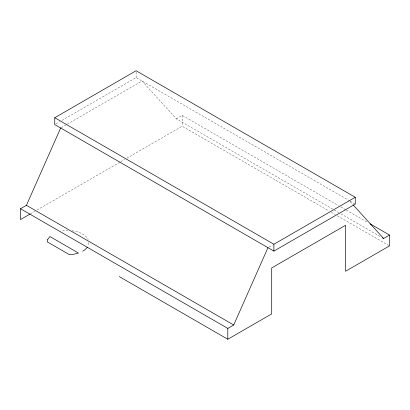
<?xml version="1.0" encoding="UTF-8"?>
<svg xmlns="http://www.w3.org/2000/svg" width="410" height="410" viewBox="0 0 410 410"><rect width="100%" height="100%" fill="white"/><g stroke="black" fill="none" stroke-linecap="round" stroke-linejoin="round"><path stroke-width="0.31" stroke-dasharray="2.05 1.54" d="M55.847 123.933L59.722 121.693M61.936 120.417L136.115 77.587L349.34 200.69M61.213 127.669L66.753 124.476M67.307 124.153L142.039 81.006L176.279 118.787L333.694 209.674M176.279 118.787L182.199 115.369L338.506 205.61M30.468 213.815L34.896 211.258M37.115 209.976L120.176 162.022M120.73 161.699L124.609 159.464M126.823 158.183L182.199 126.213L329.081 211.012M269.068 247.035L272.389 245.118M349.879 201.002L355.26 204.108M340.725 206.891L345.712 209.771M346.265 210.094L367.329 222.251M334.247 209.992L338.68 212.554M340.9 213.83L380.249 236.555M331.3 212.293L335.18 214.532M337.399 215.814L388.946 245.575M350.196 201.633L352.764 204.467M182.199 115.369L182.199 126.213M136.115 71.991L136.115 77.587M88.867 242.633A20.941 12.09 0 0 1 88.155 245.759M62.51 230.953A20.941 12.09 0 0 1 67.927 230.543M72.17 230.794A20.941 12.09 0 0 1 88.155 239.501"/><path stroke-width="0.61" d="M29.915 214.133L20.5 219.57L20.5 208.726L26.424 205.308L60.659 127.992M20.5 208.726L227.801 328.41L233.72 324.992L267.961 247.676M54.74 117.731L136.115 70.751L355.26 197.272L355.26 204.108L273.885 251.094L54.74 124.568L54.74 117.731L273.885 244.252L355.26 197.272M382.468 237.831L383.575 238.471L389.5 235.053L389.5 245.897L345.584 271.251L345.584 225.28L271.712 267.93L271.712 313.896L227.801 339.249L119.269 276.591M370.102 223.855L389.5 235.053M26.424 205.308L233.72 324.992M353.189 204.938L383.575 238.471M273.885 244.252L273.885 251.094M227.801 328.41L227.801 339.249M87.274 247.261A20.941 12.09 0 0 1 82.738 251.181M47.703 239.501L47.176 241.808L69.357 254.615L73.349 254.313L78.505 253.057L49.876 236.529L47.703 239.501"/></g></svg>
